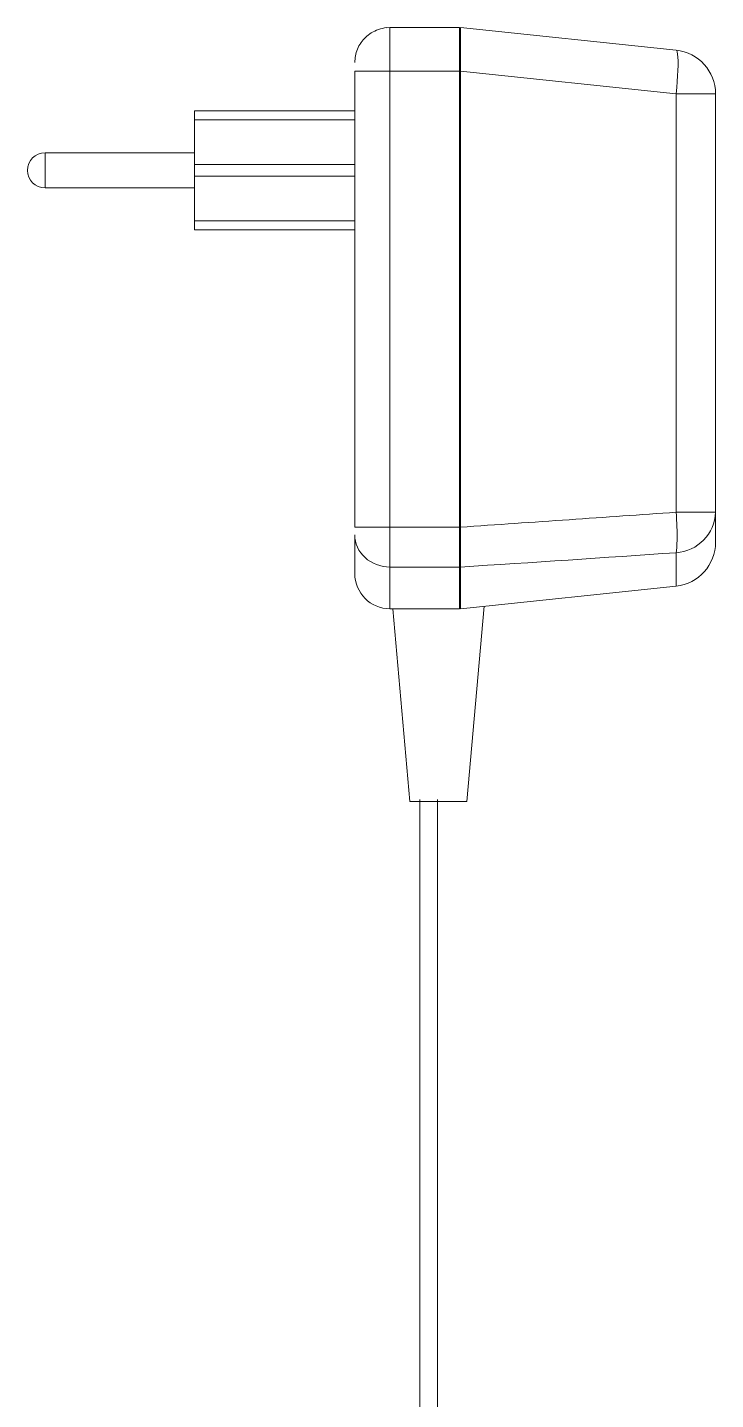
# Model space of a CAD drawing. Header units: millimetres. Extents: x 62 to 974, y 33 to 1436.
# Drawn here: x 62.2 to 218.6, y 404.5 to 716.5 of the extents above; entities that cross this region are included whole.
import ezdxf

# ---------------------------------------------------------------- set-up
doc = ezdxf.new("R2010")
doc.units = ezdxf.units.MM
doc.header["$LTSCALE"] = 5
doc.layers.add('LEVEL0', color=179, linetype='Continuous')

msp = doc.modelspace()

# ---------------------------------------------------------------- linework, layer by layer
at = {"color": 7, "linetype": 'Continuous', "lineweight": 15}
for p, q in [((144.56, 716.5), (143.74, 716.42)), ((160.36, 716.5), (144.56, 716.5)), ((160.36, 715.5), (160.56, 715.5)), ((160.56, 716.5), (209.61, 711.35)), ((160.56, 706.56), (160.56, 716.5)), ((136.56, 602.86), (136.56, 706.56)), ((160.36, 706.56), (160.36, 602.86)), ((160.56, 602.86), (160.56, 706.56)), ((218.56, 606.26), (218.56, 701.4)), ((136.56, 697.5), (100.16, 697.5)), ((100.16, 697.5), (100.16, 695.49)), ((100.16, 695.49), (100.16, 685.33)), ((100.16, 688), (66.16, 688)), ((100.16, 682.67), (100.16, 685.33)), ((100.16, 682.67), (100.16, 672.51)), ((66.16, 680), (100.16, 680)), ((100.16, 672.51), (100.16, 670.5)), ((136.56, 670.5), (100.16, 670.5)), ((160.36, 584.31), (160.36, 593.79)), ((160.56, 584.31), (160.56, 593.79)), ((160.56, 584.31), (209.61, 589.46)), ((144.56, 584.31), (160.36, 584.31)), ((145.23, 584.31), (149.06, 540.5)), ((160.36, 585.31), (160.56, 585.31)), ((162.06, 540.5), (165.94, 584.87)), ((162.06, 540.5), (149.06, 540.5))]:
    msp.add_line(p, q, dxfattribs=at)
at = {"color": 8, "linetype": 'Continuous', "lineweight": 0}
for p, q in [((160.36, 706.56), (144.56, 706.56)), ((144.56, 706.56), (144.56, 602.86)), ((160.36, 706.5), (160.56, 706.5)), ((160.56, 706.56), (209.61, 701.4)), ((209.61, 606.26), (209.61, 701.4)), ((209.61, 701.4), (218.56, 701.4)), ((100.16, 695.49), (136.56, 695.49)), ((66.16, 688), (66.16, 680)), ((100.16, 685.33), (136.56, 685.33)), ((136.56, 682.67), (100.16, 682.67)), ((136.56, 672.51), (100.16, 672.51)), ((209.61, 606.26), (218.56, 606.26)), ((160.36, 602.86), (144.56, 602.86)), ((160.36, 602.9), (160.56, 602.9)), ((209.61, 589.46), (209.61, 597.05)), ((160.36, 593.79), (144.56, 593.79)), ((144.56, 593.79), (144.56, 584.31)), ((160.36, 594.69), (160.56, 594.69))]:
    msp.add_line(p, q, dxfattribs=at)
at = {"color": 8, "linetype": 'Continuous', "lineweight": 0, "flags": 128}
msp.add_lwpolyline([(209.61, 701.4), (209.74, 702.81), (209.85, 704.18), (209.94, 705.51), (210, 706.74), (210.03, 707.88), (210.03, 708.88), (210, 709.73), (209.94, 710.41), (209.85, 710.92), (209.74, 711.23), (209.61, 711.35)], dxfattribs=at)
at = {"color": 7, "linetype": 'Continuous', "lineweight": 15}
for centre, radius, start, end in [((208.56, 701.4), 10, 360, 84), ((66.16, 684), 4, 90, 180), ((66.16, 684), 4, 180, 270), ((208.56, 599.41), 10, 276, 0), ((144.56, 592.31), 8, 180, 270)]:
    msp.add_arc(centre, radius, start, end, dxfattribs=at)
at = {"color": 8, "linetype": 'Continuous', "lineweight": 0}
msp.add_arc((208.97, 606.62), 9.6, 273.7856, 357.8302, dxfattribs=at)
at = {"color": 7, "linetype": 'Continuous', "lineweight": 15}
for points, knots in [([(143.77, 716.46), (143.16, 716.35), (141.99, 716.15), (140.32, 715.31), (138.97, 714.29), (138.33, 713.5), (138.02, 713.1)], [0, 0, 0, 0, 0.285211, 0.537236, 0.771923, 1, 1, 1, 1]), ([(160.36, 716.5), (160.36, 716.5), (160.36, 716.49), (160.36, 716.43), (160.36, 716.39), (160.36, 716.22), (160.36, 716.04), (160.36, 715.56), (160.36, 715.25), (160.36, 714.51), (160.36, 714.08), (160.36, 713.11), (160.36, 712.58), (160.36, 711.44), (160.36, 710.84), (160.36, 709.62), (160.36, 709), (160.36, 708.07), (160.36, 707.76), (160.36, 707.16), (160.36, 706.86), (160.36, 706.56)], [0, 0, 0, 0, 0.0625, 0.0625, 0.125, 0.125, 0.25, 0.25, 0.375, 0.375, 0.5, 0.5, 0.625, 0.625, 0.75, 0.75, 0.875, 0.875, 0.9375, 0.9375, 1, 1, 1, 1]), ([(138.03, 713.1), (137.99, 713.05), (137.61, 712.6), (137.14, 711.57), (136.65, 710.07), (136.59, 709.03), (136.56, 708.5)], [0, 0, 0, 0, 0.040191, 0.360128, 0.680064, 1, 1, 1, 1]), ([(136.72, 706.56), (136.72, 706.56), (136.56, 706.56), (136.56, 706.56), (136.56, 706.56)], [0, 0, 0, 0, 0.0003, 1, 1, 1, 1]), ([(160.36, 602.86), (160.36, 601.56), (160.36, 600.27), (160.36, 597.88), (160.36, 596.79), (160.36, 595), (160.36, 594.29), (160.36, 593.79)], [0, 0, 0, 0, 1.954952, 1.954952, 3.900414, 3.900414, 5.74637, 5.74637, 5.74637, 5.74637]), ([(160.56, 593.79), (160.56, 594.18), (160.56, 594.69), (160.56, 595.62), (160.56, 595.96), (160.56, 596.68), (160.56, 597.05), (160.56, 597.85), (160.56, 598.27), (160.56, 599.14), (160.56, 599.58), (160.56, 600.94), (160.56, 601.9), (160.56, 602.86)], [0, 0, 0, 0, 0.25, 0.25, 0.375, 0.375, 0.5, 0.5, 0.625, 0.625, 0.75, 0.75, 1, 1, 1, 1])]:
    msp.add_open_spline(points, degree=3, knots=knots, dxfattribs=at)
at = {"color": 8, "linetype": 'Continuous', "lineweight": 0}
for points, knots in [([(144.56, 716.5), (144.56, 716.5), (144.56, 716.49), (144.56, 716.43), (144.56, 716.39), (144.56, 716.22), (144.56, 716.04), (144.56, 715.56), (144.56, 715.25), (144.56, 714.51), (144.56, 714.08), (144.56, 713.11), (144.56, 712.58), (144.56, 711.44), (144.56, 710.84), (144.56, 709.62), (144.56, 709), (144.56, 708.07), (144.56, 707.76), (144.56, 707.16), (144.56, 706.86), (144.56, 706.56)], [0, 0, 0, 0, 0.0625, 0.0625, 0.125, 0.125, 0.25, 0.25, 0.375, 0.375, 0.5, 0.5, 0.625, 0.625, 0.75, 0.75, 0.875, 0.875, 0.9375, 0.9375, 1, 1, 1, 1]), ([(144.56, 706.56), (144.04, 706.56), (142.99, 706.56), (141.48, 706.56), (140.09, 706.56), (138.87, 706.56), (137.87, 706.56), (137.11, 706.56), (136.85, 706.56), (136.72, 706.56)], [0, 0, 0, 0, 0.142863, 0.285727, 0.42859, 0.571453, 0.714316, 0.85718, 1, 1, 1, 1]), ([(160.56, 602.86), (168.82, 603.42), (185.16, 604.54), (201.51, 605.69), (209.61, 606.26)], [0, 0, 0, 0, 0.5048246, 1, 1, 1, 1]), ([(209.61, 597.05), (209.72, 597.67), (209.89, 600.08), (209.77, 603.97), (209.61, 606.26)], [0, 0, 0, 0, 0.414449, 1, 1, 1, 1]), ([(144.56, 602.86), (143.33, 602.86), (141.8, 602.86), (139.22, 602.86), (137.19, 602.86), (136.56, 602.86), (136.56, 602.86)], [0, 0, 0, 0, 0.292971, 0.365628, 0.707047, 1, 1, 1, 1]), ([(144.56, 602.86), (144.56, 601.56), (144.56, 600.27), (144.56, 597.88), (144.56, 596.79), (144.56, 595), (144.56, 594.29), (144.56, 593.79)], [0, 0, 0, 0, 1.954952, 1.954952, 3.900414, 3.900414, 5.74637, 5.74637, 5.74637, 5.74637]), ([(144.56, 593.79), (142.44, 593.79), (140.4, 594.56), (137.4, 597.3), (136.56, 599.15), (136.56, 601.09)], [0, 0, 0, 0, 0.5, 0.5, 1, 1, 1, 1])]:
    msp.add_open_spline(points, degree=3, knots=knots, dxfattribs=at)
at = {"color": 7, "linetype": 'Continuous', "lineweight": 15}
for points in [[(218.56, 599.41), (218.56, 599.41), (218.56, 601.74), (218.56, 606.26)], [(136.56, 601.09), (136.56, 595.3), (136.56, 592.31), (136.56, 592.31)]]:
    msp.add_open_spline(points, degree=3, dxfattribs=at)
at = {"color": 8, "linetype": 'Continuous', "lineweight": 0}
msp.add_open_spline([(209.61, 597.05), (193.26, 595.92), (176.91, 594.83), (160.56, 593.79)], degree=3, dxfattribs=at)
at = {"layer": 'LEVEL0', "color": 7, "lineweight": 15}
for p, q in [((151.37, 237.87), (151.37, 540.96)), ((155.37, 237.87), (155.37, 540.96))]:
    msp.add_line(p, q, dxfattribs=at)

doc.saveas('drawing.dxf')
